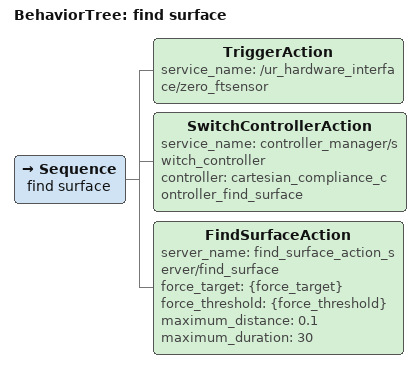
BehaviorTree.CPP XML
<root>
<!--
    inputs:
    force_target
    force_threshold

  -->
    <BehaviorTree ID="find surface">
        <Sequence name="find surface">

            <!-- zero ft sensor -->
            <TriggerAction
                service_name="/ur_hardware_interface/zero_ftsensor"
            />
            <!-- switch to find surface controller -->
            <SwitchControllerAction
                service_name="controller_manager/switch_controller"
                controller="cartesian_compliance_controller_find_surface"
            />
            <!-- find surface -->
            <FindSurfaceAction
                server_name="find_surface_action_server/find_surface"
                force_target="{force_target}"
                force_threshold="{force_threshold}"
                maximum_distance="0.1"
                maximum_duration="30"
            />

        </Sequence>
    </BehaviorTree>
</root>
